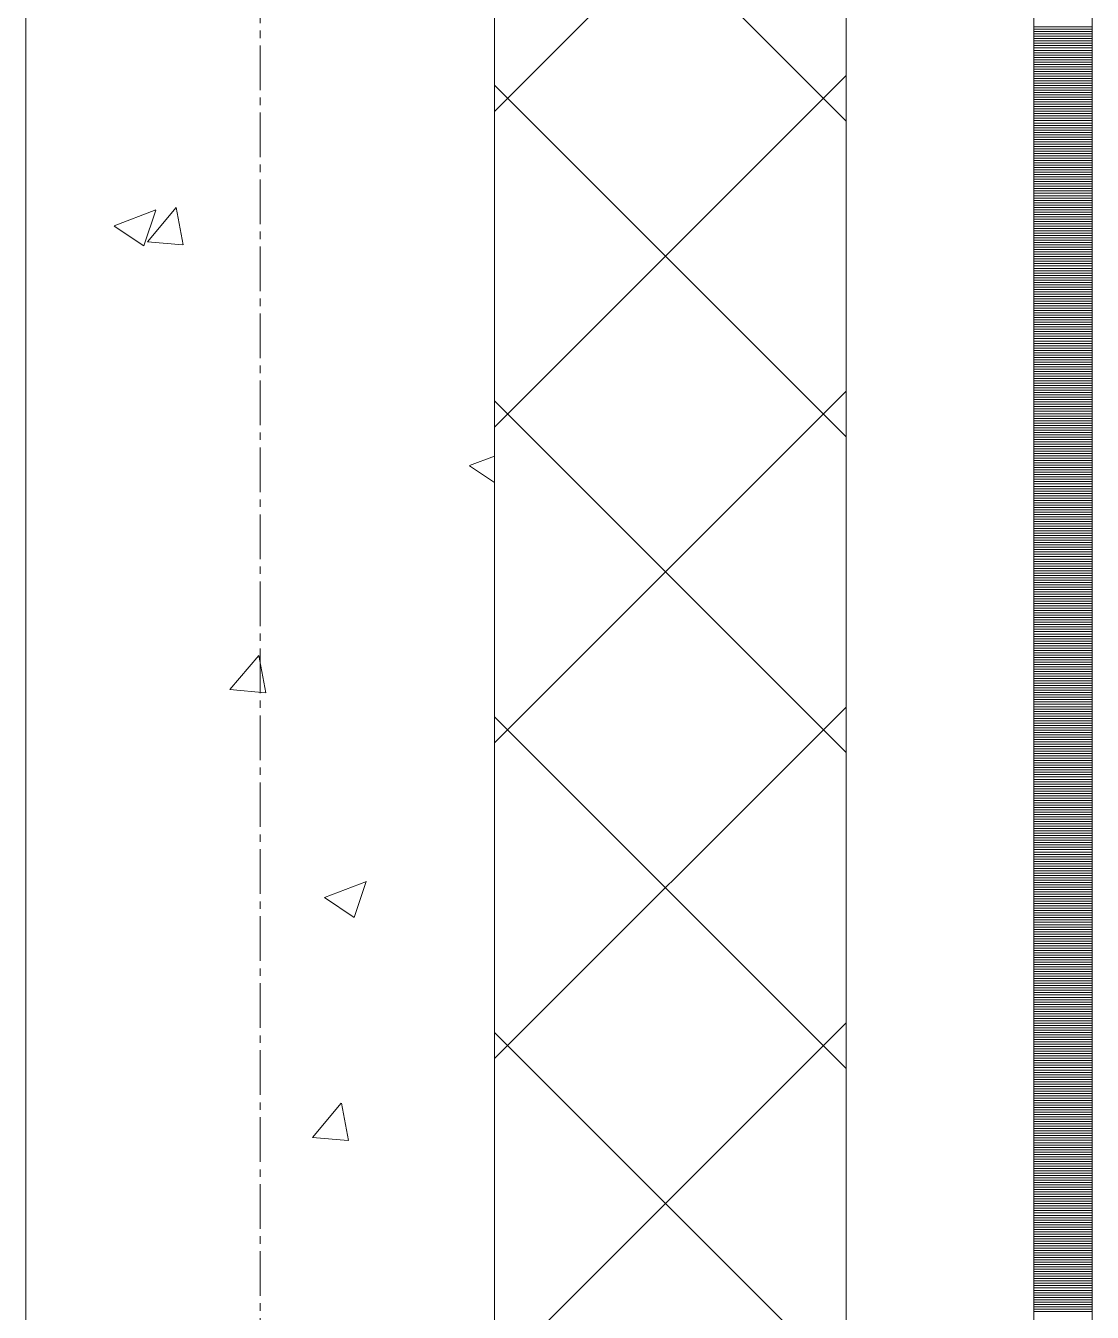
# Model space of a CAD drawing. Header units: millimetres. Extents: x -231292 to 573618, y -153144 to 564035.
# Drawn here: x 28883 to 29338, y -105345 to -104796 of the extents above; entities that cross this region are included whole.
import ezdxf

# ---------------------------------------------------------------- set-up
doc = ezdxf.new("R2010")
doc.units = ezdxf.units.MM
doc.linetypes.add('CENTER2', pattern=[28.575, 19.05, -3.175, 3.175, -3.175])
doc.layers.get('0').update_dxf_attribs({"color": 250})
for name, color, linetype, lineweight in [('АР_Стены ПЕНОблок', 250, 'Continuous', 20), ('АР_Тонкая', 250, 'Continuous', 5), ('АР_Утеплитель', 250, 'Continuous', 0), ('АР_Штриховка', 250, 'Continuous', 0), ('РД_Оси_100', 250, 'Continuous', 0)]:
    doc.layers.add(name, color=color, linetype=linetype, lineweight=lineweight)

# ---------------------------------------------------------------- blocks, each defined once
blk = doc.blocks.new('оси_рен')
at = {"layer": 'РД_Оси_100', "color": 251, "linetype": 'CENTER2', "true_color": 0x636466}
blk.add_line((1215752.916, 135558.25), (1215752.916, 223268.25), dxfattribs=at)

msp = doc.modelspace()

# ---------------------------------------------------------------- linework, layer by layer
at = {"layer": 'АР_Стены ПЕНОблок', "color": 18, "linetype": 'Continuous', "lineweight": 20, "true_color": 0x000000}
for p, q in [((28883.458, -100645.283), (28883.458, -110845.283)), ((29083.458, -110845.283), (29083.458, -100645.283))]:
    msp.add_line(p, q, dxfattribs=at)
at = {"layer": 'АР_Тонкая', "color": 18, "linetype": 'Continuous', "lineweight": 5, "true_color": 0x000000}
for p, q in [((29233.458, -100645.283), (29233.458, -110845.283)), ((29313.458, -110845.283), (29313.458, -100645.283)), ((29313.458, -100645.283), (29313.458, -110845.283)), ((29338.458, -110845.283), (29338.458, -100645.283))]:
    msp.add_line(p, q, dxfattribs=at)
at = {"layer": 'АР_Утеплитель', "color": 18, "linetype": 'Continuous', "lineweight": 0, "true_color": 0x000000}
for p, q in [((29083.458, -100645.283), (29083.458, -110845.283)), ((29233.458, -110845.283), (29233.458, -100645.283))]:
    msp.add_line(p, q, dxfattribs=at)
at = {"layer": 'АР_Штриховка', "color": 18, "linetype": 'Continuous', "lineweight": 0, "true_color": 0x000000}
for p, q in [((29083.458, -104832.319), (29233.458, -104682.319)), ((29233.458, -104836.462), (29083.458, -104686.462)), ((29313.458, -104796.283), (29338.458, -104796.283)), ((29313.458, -104797.283), (29338.458, -104797.283)), ((29313.458, -104798.283), (29338.458, -104798.283)), ((29313.458, -104799.283), (29338.458, -104799.283)), ((29313.458, -104800.283), (29338.458, -104800.283)), ((29313.458, -104801.283), (29338.458, -104801.283)), ((29313.458, -104802.283), (29338.458, -104802.283)), ((29313.458, -104803.283), (29338.458, -104803.283)), ((29313.458, -104804.283), (29338.458, -104804.283)), ((29313.458, -104805.283), (29338.458, -104805.283)), ((29313.458, -104806.283), (29338.458, -104806.283)), ((29313.458, -104807.283), (29338.458, -104807.283)), ((29313.458, -104808.283), (29338.458, -104808.283)), ((29313.458, -104809.283), (29338.458, -104809.283)), ((29313.458, -104810.283), (29338.458, -104810.283)), ((29313.458, -104811.283), (29338.458, -104811.283)), ((29313.458, -104812.283), (29338.458, -104812.283)), ((29313.458, -104813.283), (29338.458, -104813.283)), ((29313.458, -104814.283), (29338.458, -104814.283)), ((29083.458, -104967.022), (29233.458, -104817.022)), ((29313.458, -104815.283), (29338.458, -104815.283)), ((29313.458, -104816.283), (29338.458, -104816.283)), ((29313.458, -104817.283), (29338.458, -104817.283)), ((29313.458, -104818.283), (29338.458, -104818.283)), ((29313.458, -104819.283), (29338.458, -104819.283)), ((29233.458, -104971.166), (29083.458, -104821.166)), ((29313.458, -104820.283), (29338.458, -104820.283)), ((29313.458, -104821.283), (29338.458, -104821.283)), ((29313.458, -104822.283), (29338.458, -104822.283)), ((29313.458, -104823.283), (29338.458, -104823.283)), ((29313.458, -104824.283), (29338.458, -104824.283)), ((29313.458, -104825.283), (29338.458, -104825.283)), ((29313.458, -104826.283), (29338.458, -104826.283)), ((29313.458, -104827.283), (29338.458, -104827.283)), ((29313.458, -104828.283), (29338.458, -104828.283)), ((29313.458, -104829.283), (29338.458, -104829.283)), ((29313.458, -104830.283), (29338.458, -104830.283)), ((29313.458, -104831.283), (29338.458, -104831.283)), ((29313.458, -104832.283), (29338.458, -104832.283)), ((29313.458, -104833.283), (29338.458, -104833.283)), ((29313.458, -104834.283), (29338.458, -104834.283)), ((29313.458, -104835.283), (29338.458, -104835.283)), ((29313.458, -104836.283), (29338.458, -104836.283)), ((29313.458, -104837.283), (29338.458, -104837.283)), ((29313.458, -104838.283), (29338.458, -104838.283)), ((29313.458, -104839.283), (29338.458, -104839.283)), ((29313.458, -104840.283), (29338.458, -104840.283)), ((29313.458, -104841.283), (29338.458, -104841.283)), ((29313.458, -104842.283), (29338.458, -104842.283)), ((29313.458, -104843.283), (29338.458, -104843.283)), ((29313.458, -104844.283), (29338.458, -104844.283)), ((29313.458, -104845.283), (29338.458, -104845.283)), ((29313.458, -104846.283), (29338.458, -104846.283)), ((29313.458, -104847.283), (29338.458, -104847.283)), ((29313.458, -104848.283), (29338.458, -104848.283)), ((29313.458, -104849.283), (29338.458, -104849.283)), ((29313.458, -104850.283), (29338.458, -104850.283)), ((29313.458, -104851.283), (29338.458, -104851.283)), ((29313.458, -104852.283), (29338.458, -104852.283)), ((29313.458, -104853.283), (29338.458, -104853.283)), ((29313.458, -104854.283), (29338.458, -104854.283)), ((29313.458, -104855.283), (29338.458, -104855.283)), ((29313.458, -104856.283), (29338.458, -104856.283)), ((29313.458, -104857.283), (29338.458, -104857.283)), ((29313.458, -104858.283), (29338.458, -104858.283)), ((29313.458, -104859.283), (29338.458, -104859.283)), ((29313.458, -104860.283), (29338.458, -104860.283)), ((29313.458, -104861.283), (29338.458, -104861.283)), ((29313.458, -104862.283), (29338.458, -104862.283)), ((29313.458, -104863.283), (29338.458, -104863.283)), ((29313.458, -104864.283), (29338.458, -104864.283)), ((29313.458, -104865.283), (29338.458, -104865.283)), ((29313.458, -104866.283), (29338.458, -104866.283)), ((29313.458, -104867.283), (29338.458, -104867.283)), ((29313.458, -104868.283), (29338.458, -104868.283)), ((29313.458, -104869.283), (29338.458, -104869.283)), ((28921.173, -104881.177), (28938.958, -104874.35)), ((28933.792, -104889.746), (28938.942, -104874.397)), ((28935.359, -104887.96), (28947.604, -104873.367)), ((28950.621, -104889.275), (28947.684, -104873.354)), ((29313.458, -104870.283), (29338.458, -104870.283)), ((29313.458, -104871.283), (29338.458, -104871.283)), ((29313.458, -104872.283), (29338.458, -104872.283)), ((29313.458, -104873.283), (29338.458, -104873.283)), ((29313.458, -104874.283), (29338.458, -104874.283)), ((29313.458, -104875.283), (29338.458, -104875.283)), ((29313.458, -104876.283), (29338.458, -104876.283)), ((29313.458, -104877.283), (29338.458, -104877.283)), ((29313.458, -104878.283), (29338.458, -104878.283)), ((29313.458, -104879.283), (29338.458, -104879.283)), ((29313.458, -104880.283), (29338.458, -104880.283)), ((28921.152, -104881.222), (28933.787, -104889.744)), ((29313.458, -104881.283), (29338.458, -104881.283)), ((29313.458, -104882.283), (29338.458, -104882.283)), ((29313.458, -104883.283), (29338.458, -104883.283)), ((29313.458, -104884.283), (29338.458, -104884.283)), ((29313.458, -104885.283), (29338.458, -104885.283)), ((28935.359, -104887.962), (28950.541, -104889.29)), ((29313.458, -104886.283), (29338.458, -104886.283)), ((29313.458, -104887.283), (29338.458, -104887.283)), ((29313.458, -104888.283), (29338.458, -104888.283)), ((29313.458, -104889.283), (29338.458, -104889.283)), ((29313.458, -104890.283), (29338.458, -104890.283)), ((29313.458, -104891.283), (29338.458, -104891.283)), ((29313.458, -104892.283), (29338.458, -104892.283)), ((29313.458, -104893.283), (29338.458, -104893.283)), ((29313.458, -104894.283), (29338.458, -104894.283)), ((29313.458, -104895.283), (29338.458, -104895.283)), ((29313.458, -104896.283), (29338.458, -104896.283)), ((29313.458, -104897.283), (29338.458, -104897.283)), ((29313.458, -104898.283), (29338.458, -104898.283)), ((29313.458, -104899.283), (29338.458, -104899.283)), ((29313.458, -104900.283), (29338.458, -104900.283)), ((29313.458, -104901.283), (29338.458, -104901.283)), ((29313.458, -104902.283), (29338.458, -104902.283)), ((29313.458, -104903.283), (29338.458, -104903.283)), ((29313.458, -104904.283), (29338.458, -104904.283)), ((29313.458, -104905.283), (29338.458, -104905.283)), ((29313.458, -104906.283), (29338.458, -104906.283)), ((29313.458, -104907.283), (29338.458, -104907.283)), ((29313.458, -104908.283), (29338.458, -104908.283)), ((29313.458, -104909.283), (29338.458, -104909.283)), ((29313.458, -104910.283), (29338.458, -104910.283)), ((29313.458, -104911.283), (29338.458, -104911.283)), ((29313.458, -104912.283), (29338.458, -104912.283)), ((29313.458, -104913.283), (29338.458, -104913.283)), ((29313.458, -104914.283), (29338.458, -104914.283)), ((29313.458, -104915.283), (29338.458, -104915.283)), ((29313.458, -104916.283), (29338.458, -104916.283)), ((29313.458, -104917.283), (29338.458, -104917.283)), ((29313.458, -104918.283), (29338.458, -104918.283)), ((29313.458, -104919.283), (29338.458, -104919.283)), ((29313.458, -104920.283), (29338.458, -104920.283)), ((29313.458, -104921.283), (29338.458, -104921.283)), ((29313.458, -104922.283), (29338.458, -104922.283)), ((29313.458, -104923.283), (29338.458, -104923.283)), ((29313.458, -104924.283), (29338.458, -104924.283)), ((29313.458, -104925.283), (29338.458, -104925.283)), ((29313.458, -104926.283), (29338.458, -104926.283)), ((29313.458, -104927.283), (29338.458, -104927.283)), ((29313.458, -104928.283), (29338.458, -104928.283)), ((29313.458, -104929.283), (29338.458, -104929.283)), ((29313.458, -104930.283), (29338.458, -104930.283)), ((29313.458, -104931.283), (29338.458, -104931.283)), ((29313.458, -104932.283), (29338.458, -104932.283)), ((29313.458, -104933.283), (29338.458, -104933.283)), ((29313.458, -104934.283), (29338.458, -104934.283)), ((29313.458, -104935.283), (29338.458, -104935.283)), ((29313.458, -104936.283), (29338.458, -104936.283)), ((29313.458, -104937.283), (29338.458, -104937.283)), ((29313.458, -104938.283), (29338.458, -104938.283)), ((29313.458, -104939.283), (29338.458, -104939.283)), ((29313.458, -104940.283), (29338.458, -104940.283)), ((29313.458, -104941.283), (29338.458, -104941.283)), ((29313.458, -104942.283), (29338.458, -104942.283)), ((29313.458, -104943.283), (29338.458, -104943.283)), ((29313.458, -104944.283), (29338.458, -104944.283)), ((29313.458, -104945.283), (29338.458, -104945.283)), ((29313.458, -104946.283), (29338.458, -104946.283)), ((29083.458, -105101.726), (29233.458, -104951.726)), ((29313.458, -104947.283), (29338.458, -104947.283)), ((29313.458, -104948.283), (29338.458, -104948.283)), ((29313.458, -104949.283), (29338.458, -104949.283)), ((29313.458, -104950.283), (29338.458, -104950.283)), ((29313.458, -104951.283), (29338.458, -104951.283)), ((29233.458, -105105.87), (29083.458, -104955.87)), ((29313.458, -104952.283), (29338.458, -104952.283)), ((29313.458, -104953.283), (29338.458, -104953.283)), ((29313.458, -104954.283), (29338.458, -104954.283)), ((29313.458, -104955.283), (29338.458, -104955.283)), ((29313.458, -104956.283), (29338.458, -104956.283)), ((29313.458, -104957.283), (29338.458, -104957.283)), ((29313.458, -104958.283), (29338.458, -104958.283)), ((29313.458, -104959.283), (29338.458, -104959.283)), ((29313.458, -104960.283), (29338.458, -104960.283)), ((29313.458, -104961.283), (29338.458, -104961.283)), ((29313.458, -104962.283), (29338.458, -104962.283)), ((29313.458, -104963.283), (29338.458, -104963.283)), ((29313.458, -104964.283), (29338.458, -104964.283)), ((29313.458, -104965.283), (29338.458, -104965.283)), ((29313.458, -104966.283), (29338.458, -104966.283)), ((29313.458, -104967.283), (29338.458, -104967.283)), ((29313.458, -104968.283), (29338.458, -104968.283)), ((29313.458, -104969.283), (29338.458, -104969.283)), ((29313.458, -104970.283), (29338.458, -104970.283)), ((29313.458, -104971.283), (29338.458, -104971.283)), ((29313.458, -104972.283), (29338.458, -104972.283)), ((29313.458, -104973.283), (29338.458, -104973.283)), ((29313.458, -104974.283), (29338.458, -104974.283)), ((29313.458, -104975.283), (29338.458, -104975.283)), ((29313.458, -104976.283), (29338.458, -104976.283)), ((29313.458, -104977.283), (29338.458, -104977.283)), ((29313.458, -104978.283), (29338.458, -104978.283)), ((29313.458, -104979.283), (29338.458, -104979.283)), ((29072.767, -104983.487), (29083.458, -104990.699)), ((29072.788, -104983.442), (29083.458, -104979.346)), ((29313.458, -104980.283), (29338.458, -104980.283)), ((29313.458, -104981.283), (29338.458, -104981.283)), ((29313.458, -104982.283), (29338.458, -104982.283)), ((29313.458, -104983.283), (29338.458, -104983.283)), ((29313.458, -104984.283), (29338.458, -104984.283)), ((29313.458, -104985.283), (29338.458, -104985.283)), ((29313.458, -104986.283), (29338.458, -104986.283)), ((29313.458, -104987.283), (29338.458, -104987.283)), ((29313.458, -104988.283), (29338.458, -104988.283)), ((29313.458, -104989.283), (29338.458, -104989.283)), ((29313.458, -104990.283), (29338.458, -104990.283)), ((29313.458, -104991.283), (29338.458, -104991.283)), ((29313.458, -104992.283), (29338.458, -104992.283)), ((29313.458, -104993.283), (29338.458, -104993.283)), ((29313.458, -104994.283), (29338.458, -104994.283)), ((29313.458, -104995.283), (29338.458, -104995.283)), ((29313.458, -104996.283), (29338.458, -104996.283)), ((29313.458, -104997.283), (29338.458, -104997.283)), ((29313.458, -104998.283), (29338.458, -104998.283)), ((29313.458, -104999.283), (29338.458, -104999.283)), ((29313.458, -105000.283), (29338.458, -105000.283)), ((29313.458, -105001.283), (29338.458, -105001.283)), ((29313.458, -105002.283), (29338.458, -105002.283)), ((29313.458, -105003.283), (29338.458, -105003.283)), ((29313.458, -105004.283), (29338.458, -105004.283)), ((29313.458, -105005.283), (29338.458, -105005.283)), ((29313.458, -105006.283), (29338.458, -105006.283)), ((29313.458, -105007.283), (29338.458, -105007.283)), ((29313.458, -105008.283), (29338.458, -105008.283)), ((29313.458, -105009.283), (29338.458, -105009.283)), ((29313.458, -105010.283), (29338.458, -105010.283)), ((29313.458, -105011.283), (29338.458, -105011.283)), ((29313.458, -105012.283), (29338.458, -105012.283)), ((29313.458, -105013.283), (29338.458, -105013.283)), ((29313.458, -105014.283), (29338.458, -105014.283)), ((29313.458, -105015.283), (29338.458, -105015.283)), ((29313.458, -105016.283), (29338.458, -105016.283)), ((29313.458, -105017.283), (29338.458, -105017.283)), ((29313.458, -105018.283), (29338.458, -105018.283)), ((29313.458, -105019.283), (29338.458, -105019.283)), ((29313.458, -105020.283), (29338.458, -105020.283)), ((29313.458, -105021.283), (29338.458, -105021.283)), ((29313.458, -105022.283), (29338.458, -105022.283)), ((29313.458, -105023.283), (29338.458, -105023.283)), ((29313.458, -105024.283), (29338.458, -105024.283)), ((29313.458, -105025.283), (29338.458, -105025.283)), ((29313.458, -105026.283), (29338.458, -105026.283)), ((29313.458, -105027.283), (29338.458, -105027.283)), ((29313.458, -105028.283), (29338.458, -105028.283)), ((29313.458, -105029.283), (29338.458, -105029.283)), ((29313.458, -105030.283), (29338.458, -105030.283)), ((29313.458, -105031.283), (29338.458, -105031.283)), ((29313.458, -105032.283), (29338.458, -105032.283)), ((29313.458, -105033.283), (29338.458, -105033.283)), ((29313.458, -105034.283), (29338.458, -105034.283)), ((29313.458, -105035.283), (29338.458, -105035.283)), ((29313.458, -105036.283), (29338.458, -105036.283)), ((29313.458, -105037.283), (29338.458, -105037.283)), ((29313.458, -105038.283), (29338.458, -105038.283)), ((29313.458, -105039.283), (29338.458, -105039.283)), ((29313.458, -105040.283), (29338.458, -105040.283)), ((29313.458, -105041.283), (29338.458, -105041.283)), ((29313.458, -105042.283), (29338.458, -105042.283)), ((29313.458, -105043.283), (29338.458, -105043.283)), ((29313.458, -105044.283), (29338.458, -105044.283)), ((29313.458, -105045.283), (29338.458, -105045.283)), ((29313.458, -105046.283), (29338.458, -105046.283)), ((29313.458, -105047.283), (29338.458, -105047.283)), ((29313.458, -105048.283), (29338.458, -105048.283)), ((29313.458, -105049.283), (29338.458, -105049.283)), ((29313.458, -105050.283), (29338.458, -105050.283)), ((29313.458, -105051.283), (29338.458, -105051.283)), ((29313.458, -105052.283), (29338.458, -105052.283)), ((29313.458, -105053.283), (29338.458, -105053.283)), ((29313.458, -105054.283), (29338.458, -105054.283)), ((29313.458, -105055.283), (29338.458, -105055.283)), ((29313.458, -105056.283), (29338.458, -105056.283)), ((29313.458, -105057.283), (29338.458, -105057.283)), ((29313.458, -105058.283), (29338.458, -105058.283)), ((29313.458, -105059.283), (29338.458, -105059.283)), ((29313.458, -105060.283), (29338.458, -105060.283)), ((29313.458, -105061.283), (29338.458, -105061.283)), ((28970.602, -105079.017), (28982.847, -105064.424)), ((28985.864, -105080.332), (28982.927, -105064.411)), ((29313.458, -105062.283), (29338.458, -105062.283)), ((29313.458, -105063.283), (29338.458, -105063.283)), ((29313.458, -105064.283), (29338.458, -105064.283)), ((29313.458, -105065.283), (29338.458, -105065.283)), ((29313.458, -105066.283), (29338.458, -105066.283)), ((29313.458, -105067.283), (29338.458, -105067.283)), ((29313.458, -105068.283), (29338.458, -105068.283)), ((29313.458, -105069.283), (29338.458, -105069.283)), ((29313.458, -105070.283), (29338.458, -105070.283)), ((29313.458, -105071.283), (29338.458, -105071.283)), ((29313.458, -105072.283), (29338.458, -105072.283)), ((29313.458, -105073.283), (29338.458, -105073.283)), ((29313.458, -105074.283), (29338.458, -105074.283)), ((29313.458, -105075.283), (29338.458, -105075.283)), ((29313.458, -105076.283), (29338.458, -105076.283)), ((29313.458, -105077.283), (29338.458, -105077.283)), ((28970.602, -105079.018), (28985.784, -105080.347)), ((29313.458, -105078.283), (29338.458, -105078.283)), ((29313.458, -105079.283), (29338.458, -105079.283)), ((29313.458, -105080.283), (29338.458, -105080.283)), ((29313.458, -105081.283), (29338.458, -105081.283)), ((29313.458, -105082.283), (29338.458, -105082.283)), ((29313.458, -105083.283), (29338.458, -105083.283)), ((29083.458, -105236.43), (29233.458, -105086.43)), ((29313.458, -105084.283), (29338.458, -105084.283)), ((29313.458, -105085.283), (29338.458, -105085.283)), ((29313.458, -105086.283), (29338.458, -105086.283)), ((29313.458, -105087.283), (29338.458, -105087.283)), ((29313.458, -105088.283), (29338.458, -105088.283)), ((29233.458, -105240.574), (29083.458, -105090.574)), ((29313.458, -105089.283), (29338.458, -105089.283)), ((29313.458, -105090.283), (29338.458, -105090.283)), ((29313.458, -105091.283), (29338.458, -105091.283)), ((29313.458, -105092.283), (29338.458, -105092.283)), ((29313.458, -105093.283), (29338.458, -105093.283)), ((29313.458, -105094.283), (29338.458, -105094.283)), ((29313.458, -105095.283), (29338.458, -105095.283)), ((29313.458, -105096.283), (29338.458, -105096.283)), ((29313.458, -105097.283), (29338.458, -105097.283)), ((29313.458, -105098.283), (29338.458, -105098.283)), ((29313.458, -105099.283), (29338.458, -105099.283)), ((29313.458, -105100.283), (29338.458, -105100.283)), ((29313.458, -105101.283), (29338.458, -105101.283)), ((29313.458, -105102.283), (29338.458, -105102.283)), ((29313.458, -105103.283), (29338.458, -105103.283)), ((29313.458, -105104.283), (29338.458, -105104.283)), ((29313.458, -105105.283), (29338.458, -105105.283)), ((29313.458, -105106.283), (29338.458, -105106.283)), ((29313.458, -105107.283), (29338.458, -105107.283)), ((29313.458, -105108.283), (29338.458, -105108.283)), ((29313.458, -105109.283), (29338.458, -105109.283)), ((29313.458, -105110.283), (29338.458, -105110.283)), ((29313.458, -105111.283), (29338.458, -105111.283)), ((29313.458, -105112.283), (29338.458, -105112.283)), ((29313.458, -105113.283), (29338.458, -105113.283)), ((29313.458, -105114.283), (29338.458, -105114.283)), ((29313.458, -105115.283), (29338.458, -105115.283)), ((29313.458, -105116.283), (29338.458, -105116.283)), ((29313.458, -105117.283), (29338.458, -105117.283)), ((29313.458, -105118.283), (29338.458, -105118.283)), ((29313.458, -105119.283), (29338.458, -105119.283)), ((29313.458, -105120.283), (29338.458, -105120.283)), ((29313.458, -105121.283), (29338.458, -105121.283)), ((29313.458, -105122.283), (29338.458, -105122.283)), ((29313.458, -105123.283), (29338.458, -105123.283)), ((29313.458, -105124.283), (29338.458, -105124.283)), ((29313.458, -105125.283), (29338.458, -105125.283)), ((29313.458, -105126.283), (29338.458, -105126.283)), ((29313.458, -105127.283), (29338.458, -105127.283)), ((29313.458, -105128.283), (29338.458, -105128.283)), ((29313.458, -105129.283), (29338.458, -105129.283)), ((29313.458, -105130.283), (29338.458, -105130.283)), ((29313.458, -105131.283), (29338.458, -105131.283)), ((29313.458, -105132.283), (29338.458, -105132.283)), ((29313.458, -105133.283), (29338.458, -105133.283)), ((29313.458, -105134.283), (29338.458, -105134.283)), ((29313.458, -105135.283), (29338.458, -105135.283)), ((29313.458, -105136.283), (29338.458, -105136.283)), ((29313.458, -105137.283), (29338.458, -105137.283)), ((29313.458, -105138.283), (29338.458, -105138.283)), ((29313.458, -105139.283), (29338.458, -105139.283)), ((29313.458, -105140.283), (29338.458, -105140.283)), ((29313.458, -105141.283), (29338.458, -105141.283)), ((29313.458, -105142.283), (29338.458, -105142.283)), ((29313.458, -105143.283), (29338.458, -105143.283)), ((29313.458, -105144.283), (29338.458, -105144.283)), ((29313.458, -105145.283), (29338.458, -105145.283)), ((29313.458, -105146.283), (29338.458, -105146.283)), ((29313.458, -105147.283), (29338.458, -105147.283)), ((29313.458, -105148.283), (29338.458, -105148.283)), ((29313.458, -105149.283), (29338.458, -105149.283)), ((29313.458, -105150.283), (29338.458, -105150.283)), ((29313.458, -105151.283), (29338.458, -105151.283)), ((29313.458, -105152.283), (29338.458, -105152.283)), ((29313.458, -105153.283), (29338.458, -105153.283)), ((29313.458, -105154.283), (29338.458, -105154.283)), ((29313.458, -105155.283), (29338.458, -105155.283)), ((29313.458, -105156.283), (29338.458, -105156.283)), ((29313.458, -105157.283), (29338.458, -105157.283)), ((29313.458, -105158.283), (29338.458, -105158.283)), ((29313.458, -105159.283), (29338.458, -105159.283)), ((29313.458, -105160.283), (29338.458, -105160.283)), ((29010.985, -105167.63), (29028.77, -105160.803)), ((29023.604, -105176.199), (29028.754, -105160.85)), ((29313.458, -105161.283), (29338.458, -105161.283)), ((29313.458, -105162.283), (29338.458, -105162.283)), ((29313.458, -105163.283), (29338.458, -105163.283)), ((29313.458, -105164.283), (29338.458, -105164.283)), ((29313.458, -105165.283), (29338.458, -105165.283)), ((29010.965, -105167.675), (29023.599, -105176.198)), ((29313.458, -105166.283), (29338.458, -105166.283)), ((29313.458, -105167.283), (29338.458, -105167.283)), ((29313.458, -105168.283), (29338.458, -105168.283)), ((29313.458, -105169.283), (29338.458, -105169.283)), ((29313.458, -105170.283), (29338.458, -105170.283)), ((29313.458, -105171.283), (29338.458, -105171.283)), ((29313.458, -105172.283), (29338.458, -105172.283)), ((29313.458, -105173.283), (29338.458, -105173.283)), ((29313.458, -105174.283), (29338.458, -105174.283)), ((29313.458, -105175.283), (29338.458, -105175.283)), ((29313.458, -105176.283), (29338.458, -105176.283)), ((29313.458, -105177.283), (29338.458, -105177.283)), ((29313.458, -105178.283), (29338.458, -105178.283)), ((29313.458, -105179.283), (29338.458, -105179.283)), ((29313.458, -105180.283), (29338.458, -105180.283)), ((29313.458, -105181.283), (29338.458, -105181.283)), ((29313.458, -105182.283), (29338.458, -105182.283)), ((29313.458, -105183.283), (29338.458, -105183.283)), ((29313.458, -105184.283), (29338.458, -105184.283)), ((29313.458, -105185.283), (29338.458, -105185.283)), ((29313.458, -105186.283), (29338.458, -105186.283)), ((29313.458, -105187.283), (29338.458, -105187.283)), ((29313.458, -105188.283), (29338.458, -105188.283)), ((29313.458, -105189.283), (29338.458, -105189.283)), ((29313.458, -105190.283), (29338.458, -105190.283)), ((29313.458, -105191.283), (29338.458, -105191.283)), ((29313.458, -105192.283), (29338.458, -105192.283)), ((29313.458, -105193.283), (29338.458, -105193.283)), ((29313.458, -105194.283), (29338.458, -105194.283)), ((29313.458, -105195.283), (29338.458, -105195.283)), ((29313.458, -105196.283), (29338.458, -105196.283)), ((29313.458, -105197.283), (29338.458, -105197.283)), ((29313.458, -105198.283), (29338.458, -105198.283)), ((29313.458, -105199.283), (29338.458, -105199.283)), ((29313.458, -105200.283), (29338.458, -105200.283)), ((29313.458, -105201.283), (29338.458, -105201.283)), ((29313.458, -105202.283), (29338.458, -105202.283)), ((29313.458, -105203.283), (29338.458, -105203.283)), ((29313.458, -105204.283), (29338.458, -105204.283)), ((29313.458, -105205.283), (29338.458, -105205.283)), ((29313.458, -105206.283), (29338.458, -105206.283)), ((29313.458, -105207.283), (29338.458, -105207.283)), ((29313.458, -105208.283), (29338.458, -105208.283)), ((29313.458, -105209.283), (29338.458, -105209.283)), ((29313.458, -105210.283), (29338.458, -105210.283)), ((29313.458, -105211.283), (29338.458, -105211.283)), ((29313.458, -105212.283), (29338.458, -105212.283)), ((29313.458, -105213.283), (29338.458, -105213.283)), ((29313.458, -105214.283), (29338.458, -105214.283)), ((29313.458, -105215.283), (29338.458, -105215.283)), ((29313.458, -105216.283), (29338.458, -105216.283)), ((29313.458, -105217.283), (29338.458, -105217.283)), ((29313.458, -105218.283), (29338.458, -105218.283)), ((29313.458, -105219.283), (29338.458, -105219.283)), ((29313.458, -105220.283), (29338.458, -105220.283)), ((29083.458, -105371.134), (29233.458, -105221.134)), ((29233.458, -105375.278), (29083.458, -105225.278)), ((29313.458, -105221.283), (29338.458, -105221.283)), ((29313.458, -105222.283), (29338.458, -105222.283)), ((29313.458, -105223.283), (29338.458, -105223.283)), ((29313.458, -105224.283), (29338.458, -105224.283)), ((29313.458, -105225.283), (29338.458, -105225.283)), ((29313.458, -105226.283), (29338.458, -105226.283)), ((29313.458, -105227.283), (29338.458, -105227.283)), ((29313.458, -105228.283), (29338.458, -105228.283)), ((29313.458, -105229.283), (29338.458, -105229.283)), ((29313.458, -105230.283), (29338.458, -105230.283)), ((29313.458, -105231.283), (29338.458, -105231.283)), ((29313.458, -105232.283), (29338.458, -105232.283)), ((29313.458, -105233.283), (29338.458, -105233.283)), ((29313.458, -105234.283), (29338.458, -105234.283)), ((29313.458, -105235.283), (29338.458, -105235.283)), ((29313.458, -105236.283), (29338.458, -105236.283)), ((29313.458, -105237.283), (29338.458, -105237.283)), ((29313.458, -105238.283), (29338.458, -105238.283)), ((29313.458, -105239.283), (29338.458, -105239.283)), ((29313.458, -105240.283), (29338.458, -105240.283)), ((29313.458, -105241.283), (29338.458, -105241.283)), ((29313.458, -105242.283), (29338.458, -105242.283)), ((29313.458, -105243.283), (29338.458, -105243.283)), ((29313.458, -105244.283), (29338.458, -105244.283)), ((29313.458, -105245.283), (29338.458, -105245.283)), ((29313.458, -105246.283), (29338.458, -105246.283)), ((29313.458, -105247.283), (29338.458, -105247.283)), ((29313.458, -105248.283), (29338.458, -105248.283)), ((29313.458, -105249.283), (29338.458, -105249.283)), ((29313.458, -105250.283), (29338.458, -105250.283)), ((29313.458, -105251.283), (29338.458, -105251.283)), ((29313.458, -105252.283), (29338.458, -105252.283)), ((29313.458, -105253.283), (29338.458, -105253.283)), ((29005.846, -105270.074), (29018.091, -105255.481)), ((29021.106, -105271.389), (29018.169, -105255.468)), ((29313.458, -105254.283), (29338.458, -105254.283)), ((29313.458, -105255.283), (29338.458, -105255.283)), ((29313.458, -105256.283), (29338.458, -105256.283)), ((29313.458, -105257.283), (29338.458, -105257.283)), ((29313.458, -105258.283), (29338.458, -105258.283)), ((29313.458, -105259.283), (29338.458, -105259.283)), ((29313.458, -105260.283), (29338.458, -105260.283)), ((29313.458, -105261.283), (29338.458, -105261.283)), ((29313.458, -105262.283), (29338.458, -105262.283)), ((29313.458, -105263.283), (29338.458, -105263.283)), ((29313.458, -105264.283), (29338.458, -105264.283)), ((29005.845, -105270.075), (29021.027, -105271.403)), ((29313.458, -105265.283), (29338.458, -105265.283)), ((29313.458, -105266.283), (29338.458, -105266.283)), ((29313.458, -105267.283), (29338.458, -105267.283)), ((29313.458, -105268.283), (29338.458, -105268.283)), ((29313.458, -105269.283), (29338.458, -105269.283)), ((29313.458, -105270.283), (29338.458, -105270.283)), ((29313.458, -105271.283), (29338.458, -105271.283)), ((29313.458, -105272.283), (29338.458, -105272.283)), ((29313.458, -105273.283), (29338.458, -105273.283)), ((29313.458, -105274.283), (29338.458, -105274.283)), ((29313.458, -105275.283), (29338.458, -105275.283)), ((29313.458, -105276.283), (29338.458, -105276.283)), ((29313.458, -105277.283), (29338.458, -105277.283)), ((29313.458, -105278.283), (29338.458, -105278.283)), ((29313.458, -105279.283), (29338.458, -105279.283)), ((29313.458, -105280.283), (29338.458, -105280.283)), ((29313.458, -105281.283), (29338.458, -105281.283)), ((29313.458, -105282.283), (29338.458, -105282.283)), ((29313.458, -105283.283), (29338.458, -105283.283)), ((29313.458, -105284.283), (29338.458, -105284.283)), ((29313.458, -105285.283), (29338.458, -105285.283)), ((29313.458, -105286.283), (29338.458, -105286.283)), ((29313.458, -105287.283), (29338.458, -105287.283)), ((29313.458, -105288.283), (29338.458, -105288.283)), ((29313.458, -105289.283), (29338.458, -105289.283)), ((29313.458, -105290.283), (29338.458, -105290.283)), ((29313.458, -105291.283), (29338.458, -105291.283)), ((29313.458, -105292.283), (29338.458, -105292.283)), ((29313.458, -105293.283), (29338.458, -105293.283)), ((29313.458, -105294.283), (29338.458, -105294.283)), ((29313.458, -105295.283), (29338.458, -105295.283)), ((29313.458, -105296.283), (29338.458, -105296.283)), ((29313.458, -105297.283), (29338.458, -105297.283)), ((29313.458, -105298.283), (29338.458, -105298.283)), ((29313.458, -105299.283), (29338.458, -105299.283)), ((29313.458, -105300.283), (29338.458, -105300.283)), ((29313.458, -105301.283), (29338.458, -105301.283)), ((29313.458, -105302.283), (29338.458, -105302.283)), ((29313.458, -105303.283), (29338.458, -105303.283)), ((29313.458, -105304.283), (29338.458, -105304.283)), ((29313.458, -105305.283), (29338.458, -105305.283)), ((29313.458, -105306.283), (29338.458, -105306.283)), ((29313.458, -105307.283), (29338.458, -105307.283)), ((29313.458, -105308.283), (29338.458, -105308.283)), ((29313.458, -105309.283), (29338.458, -105309.283)), ((29313.458, -105310.283), (29338.458, -105310.283)), ((29313.458, -105311.283), (29338.458, -105311.283)), ((29313.458, -105312.283), (29338.458, -105312.283)), ((29313.458, -105313.283), (29338.458, -105313.283)), ((29313.458, -105314.283), (29338.458, -105314.283)), ((29313.458, -105315.283), (29338.458, -105315.283)), ((29313.458, -105316.283), (29338.458, -105316.283)), ((29313.458, -105317.283), (29338.458, -105317.283)), ((29313.458, -105318.283), (29338.458, -105318.283)), ((29313.458, -105319.283), (29338.458, -105319.283)), ((29313.458, -105320.283), (29338.458, -105320.283)), ((29313.458, -105321.283), (29338.458, -105321.283)), ((29313.458, -105322.283), (29338.458, -105322.283)), ((29313.458, -105323.283), (29338.458, -105323.283)), ((29313.458, -105324.283), (29338.458, -105324.283)), ((29313.458, -105325.283), (29338.458, -105325.283)), ((29313.458, -105326.283), (29338.458, -105326.283)), ((29313.458, -105327.283), (29338.458, -105327.283)), ((29313.458, -105328.283), (29338.458, -105328.283)), ((29313.458, -105329.283), (29338.458, -105329.283)), ((29313.458, -105330.283), (29338.458, -105330.283)), ((29313.458, -105331.283), (29338.458, -105331.283)), ((29313.458, -105332.283), (29338.458, -105332.283)), ((29313.458, -105333.283), (29338.458, -105333.283)), ((29313.458, -105334.283), (29338.458, -105334.283)), ((29313.458, -105335.283), (29338.458, -105335.283)), ((29313.458, -105336.283), (29338.458, -105336.283)), ((29313.458, -105337.283), (29338.458, -105337.283)), ((29313.458, -105338.283), (29338.458, -105338.283)), ((29313.458, -105339.283), (29338.458, -105339.283)), ((29313.458, -105340.283), (29338.458, -105340.283)), ((29313.458, -105341.283), (29338.458, -105341.283)), ((29313.458, -105342.283), (29338.458, -105342.283)), ((29313.458, -105343.283), (29338.458, -105343.283)), ((29313.458, -105344.283), (29338.458, -105344.283))]:
    msp.add_line(p, q, dxfattribs=at)

# ---------------------------------------------------------------- block references
at = {"rotation": 359.999868838025}
msp.add_blockref('оси_рен', (-1186769.82, -284755.728), dxfattribs=at)

doc.saveas('drawing.dxf')
